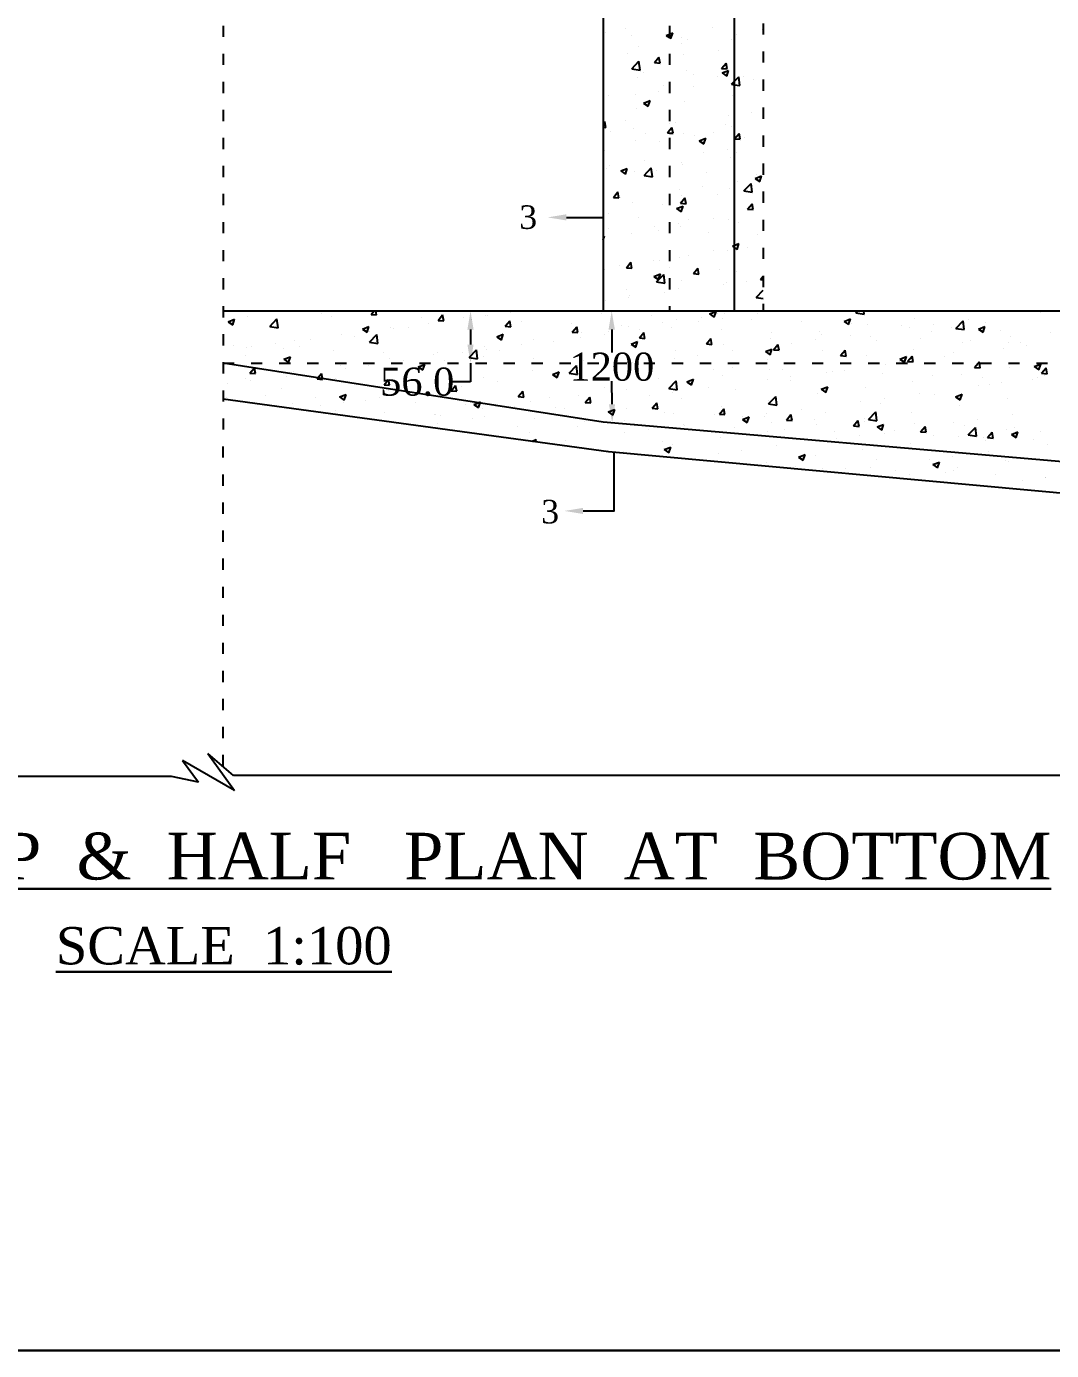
# Model space of a CAD drawing. Header units: millimetres. Extents: x -11858 to -3166, y -2910 to 2562.
# Drawn here: x -9889 to -8793, y -2910 to -1494 of the extents above; entities that cross this region are included whole.
import ezdxf

# ---------------------------------------------------------------- set-up
doc = ezdxf.new("R2010")
doc.units = ezdxf.units.MM
doc.header["$MEASUREMENT"] = 0
doc.linetypes.add('ACAD_ISO03W100', pattern=[30, 12, -18])
for name, color, linetype in [('DIM', 5, 'Continuous'), ('DOT LINE', 3, 'ACAD_ISO03W100'), ('DWG. LINE', 1, 'Continuous'), ('HATCH', 2, 'Continuous'), ('TEXT', 7, 'Continuous')]:
    doc.layers.add(name, color=color, linetype=linetype)
doc.layers.add('TITLE', color=7, linetype='Continuous', lineweight=30)
doc.styles.get("Standard").update_dxf_attribs({"font": 'TIMES.TTF', "height": 30})

msp = doc.modelspace()

# ---------------------------------------------------------------- linework, layer by layer
at = {"layer": 'DIM', "color": 5}
for p, q in [((-9414, -1818.5), (-9414, -1834.5)), ((-9262.9, -1818.5), (-9262.8, -1843.1)), ((-9414, -1854.5), (-9414, -1874.5)), ((-9414, -1874.5), (-9434, -1874.5)), ((-9262.6, -1898.3), (-9262.7, -1873.8))]:
    msp.add_line(p, q, dxfattribs=at)
at = {"layer": 'DIM'}
for points in [[(-9311.5, -1698.5), (-9272, -1698.5)], [(-9293.5, -2012.5), (-9260.5, -2012.5), (-9260.2, -1949.6)]]:
    msp.add_lwpolyline(points, dxfattribs=at)
for points in [[(-9311.5, -1701.8), (-9331.5, -1698.5), (-9311.5, -1695.2)], [(-9293.5, -2015.8), (-9313.5, -2012.5), (-9293.5, -2009.2)]]:
    msp.add_solid(points, dxfattribs=at)
at = {"layer": 'DIM', "color": 5}
for points in [[(-9417.3, -1818.5), (-9410.7, -1818.5), (-9414, -1798.5)], [(-9259.6, -1818.5), (-9266.3, -1818.5), (-9263, -1798.5)], [(-9417.3, -1834.5), (-9410.7, -1834.5), (-9414, -1854.5)], [(-9259.3, -1898.3), (-9265.9, -1898.3), (-9262.5, -1918.3)]]:
    msp.add_solid(points, dxfattribs=at)
at = {"layer": 'DOT LINE'}
for p, q in [((-9101, 39), (-9101, -1798.5)), ((-9678, -893.5), (-9679, -2285.6)), ((-9201, -893.5), (-9201, -1798.5)), ((-9678.7, -1854.5), (-8332.5, -1854.5))]:
    msp.add_line(p, q, dxfattribs=at)
at = {"layer": 'DWG. LINE'}
for p, q in [((-9272, 99), (-9272, -1798.5)), ((-9132, -893.5), (-9132, -1798.5)), ((-9678.7, -1798.5), (-8330.5, -1798.5)), ((-9272, -1917.5), (-9678.7, -1854.5)), ((-9678.7, -1892.5), (-9266.5, -1949)), ((-8671.5, -1969.5), (-9272, -1917.5)), ((-9266.5, -1949), (-8671.5, -2003.5)), ((-9666.5, -2311.5), (-9722, -2279.5)), ((-9722, -2279.5), (-9705, -2302.5)), ((-9667.5, -2295.5), (-9695, -2272)), ((-9695, -2272), (-9666.5, -2311.5)), ((-9734, -2296.5), (-10527.5, -2296.5)), ((-9705, -2302.5), (-9734, -2296.5)), ((-8688, -2295.5), (-9667.5, -2295.5))]:
    msp.add_line(p, q, dxfattribs=at)
at = {"layer": 'HATCH'}
for p, q in [((-9270, -1500.8), (-9270, -1500.8)), ((-9248.5, -1496.6), (-9248.5, -1496.6)), ((-9201, -1502.4), (-9197.6, -1501.1)), ((-9199.7, -1507.1), (-9197.6, -1501.1)), ((-9155.6, -1495.2), (-9155.6, -1495.2)), ((-9102.2, -1497.4), (-9102.2, -1497.4)), ((-9241.3, -1504.1), (-9241.3, -1504.1)), ((-9204.6, -1503.8), (-9201, -1502.4)), ((-9204.6, -1503.8), (-9201, -1506.2)), ((-9201, -1506.2), (-9199.7, -1507.1)), ((-9187.9, -1506.3), (-9187.9, -1506.3)), ((-9187.8, -1512.8), (-9187.8, -1512.8)), ((-9182.3, -1508.5), (-9182.3, -1508.5)), ((-9134.5, -1508.6), (-9134.5, -1508.6)), ((-9130.9, -1501.4), (-9130.9, -1501.4)), ((-9129.4, -1502.8), (-9129.4, -1502.8)), ((-9246.1, -1522.8), (-9246.1, -1522.8)), ((-9234.2, -1516), (-9234.2, -1516)), ((-9217.2, -1532.9), (-9212.4, -1527.2)), ((-9211.2, -1533.4), (-9212.4, -1527.2)), ((-9211.6, -1527.8), (-9211.6, -1527.8)), ((-9186.6, -1524.5), (-9186.6, -1524.5)), ((-9148.7, -1519.5), (-9148.7, -1519.5)), ((-9241.6, -1539.7), (-9233.9, -1531.5)), ((-9241.6, -1539.7), (-9232.7, -1541)), ((-9232.7, -1541), (-9233.9, -1531.5)), ((-9217.2, -1532.9), (-9211.2, -1533.4)), ((-9183.5, -1541.8), (-9183.5, -1541.8)), ((-9145.5, -1539.2), (-9140.7, -1533.4)), ((-9145.5, -1539.2), (-9139.5, -1539.7)), ((-9144.9, -1544), (-9137.9, -1541.4)), ((-9139.5, -1539.7), (-9140.7, -1533.4)), ((-9140, -1547.4), (-9137.9, -1541.4)), ((-9132.2, -1534.7), (-9132.2, -1534.7)), ((-9235.4, -1549.3), (-9235.4, -1549.3)), ((-9228.9, -1543.7), (-9228.9, -1543.7)), ((-9207.9, -1557.8), (-9207.9, -1557.8)), ((-9175.5, -1546), (-9175.5, -1546)), ((-9149.6, -1547.8), (-9149.6, -1547.8)), ((-9144.9, -1544), (-9140, -1547.4)), ((-9134.9, -1556.2), (-9132, -1553.2)), ((-9134.9, -1556.2), (-9132, -1556.7)), ((-9132, -1553.2), (-9127.1, -1548.1)), ((-9132, -1556.7), (-9126, -1557.6)), ((-9126, -1557.6), (-9127.1, -1548.1)), ((-9122.1, -1548.3), (-9122.1, -1548.3)), ((-9111.8, -1550.6), (-9111.8, -1550.6)), ((-9266.2, -1567.8), (-9266.2, -1567.8)), ((-9237.9, -1567.2), (-9237.9, -1567.2)), ((-9212.9, -1563.9), (-9212.9, -1563.9)), ((-9175, -1558.9), (-9175, -1558.9)), ((-9133.4, -1568), (-9133.4, -1568)), ((-9236.7, -1582.5), (-9236.7, -1582.5)), ((-9229, -1576.3), (-9222, -1573.6)), ((-9229, -1576.3), (-9224, -1579.7)), ((-9224, -1579.7), (-9222, -1573.6)), ((-9184.7, -1575), (-9184.7, -1575)), ((-9272, -1598.2), (-9270.2, -1596.1)), ((-9269.1, -1602.4), (-9270.2, -1596.1)), ((-9248.3, -1594.8), (-9248.3, -1594.8)), ((-9201.3, -1598.4), (-9201.3, -1598.4)), ((-9195, -1597.1), (-9195, -1597.1)), ((-9141.6, -1599.4), (-9141.6, -1599.4)), ((-9138.2, -1590), (-9138.2, -1590)), ((-9113.1, -1586.7), (-9113.1, -1586.7)), ((-9272, -1602.1), (-9269.1, -1602.4)), ((-9264.2, -1606.6), (-9264.2, -1606.6)), ((-9239.2, -1603.3), (-9239.2, -1603.3)), ((-9227.3, -1608.3), (-9227.3, -1608.3)), ((-9203.3, -1608.1), (-9201, -1605.3)), ((-9203.3, -1608.1), (-9201, -1608.3)), ((-9201, -1605.3), (-9198.5, -1602.4)), ((-9201, -1608.3), (-9197.4, -1608.6)), ((-9197.4, -1608.6), (-9198.5, -1602.4)), ((-9185.9, -1608.3), (-9185.9, -1608.3)), ((-9173.9, -1610.5), (-9173.9, -1610.5)), ((-9169.3, -1616.6), (-9162.3, -1613.9)), ((-9164.3, -1619.9), (-9162.3, -1613.9)), ((-9153.7, -1607.4), (-9153.7, -1607.4)), ((-9134.6, -1601.3), (-9134.6, -1601.3)), ((-9131.6, -1614.4), (-9126.8, -1608.7)), ((-9131.6, -1614.4), (-9125.6, -1614.9)), ((-9125.6, -1614.9), (-9126.8, -1608.7)), ((-9120.5, -1612.8), (-9120.5, -1612.8)), ((-9270.3, -1627.5), (-9270.3, -1627.5)), ((-9237.9, -1615.8), (-9237.9, -1615.8)), ((-9212, -1617.4), (-9212, -1617.4)), ((-9169.3, -1616.6), (-9164.3, -1619.9)), ((-9139.4, -1626.2), (-9139.4, -1626.2)), ((-9101.6, -1621.2), (-9101.6, -1621.2)), ((-9227.6, -1637.8), (-9227.6, -1637.8)), ((-9188, -1639.4), (-9188, -1639.4)), ((-9187.1, -1641.6), (-9187.1, -1641.6)), ((-9164.5, -1629.5), (-9164.5, -1629.5)), ((-9135.8, -1634.6), (-9135.8, -1634.6)), ((-9129.7, -1629.4), (-9129.7, -1629.4)), ((-9268.2, -1645.7), (-9268.2, -1645.7)), ((-9265.5, -1642.8), (-9265.5, -1642.8)), ((-9253.3, -1648.8), (-9246.3, -1646.1)), ((-9253.3, -1648.8), (-9248.3, -1652.2)), ((-9248.3, -1652.2), (-9246.3, -1646.1)), ((-9246.4, -1649.4), (-9246.4, -1649.4)), ((-9239.1, -1649.1), (-9239.1, -1649.1)), ((-9228.4, -1653.6), (-9220.6, -1645.5)), ((-9228.4, -1653.6), (-9219.5, -1655)), ((-9219.5, -1655), (-9220.6, -1645.5)), ((-9214.9, -1647.9), (-9214.9, -1647.9)), ((-9161.5, -1650.2), (-9161.5, -1650.2)), ((-9109.6, -1656.8), (-9102.6, -1654.1)), ((-9109.6, -1656.8), (-9104.6, -1660.2)), ((-9108.1, -1652.4), (-9108.1, -1652.4)), ((-9104.6, -1660.2), (-9102.6, -1654.1)), ((-9190.8, -1668.9), (-9190.8, -1668.9)), ((-9165.7, -1665.6), (-9165.7, -1665.6)), ((-9137, -1667.9), (-9137, -1667.9)), ((-9127.9, -1660.6), (-9127.9, -1660.6)), ((-9121.7, -1670.2), (-9113.9, -1662.1)), ((-9121.7, -1670.2), (-9112.8, -1671.6)), ((-9112.8, -1671.6), (-9113.9, -1662.1)), ((-9261.2, -1677.1), (-9256.4, -1671.3)), ((-9261.2, -1677.1), (-9255.2, -1677.6)), ((-9255.2, -1677.6), (-9256.4, -1671.3)), ((-9253.9, -1677.2), (-9253.9, -1677.2)), ((-9240.3, -1682.4), (-9240.3, -1682.4)), ((-9208.2, -1684.4), (-9208.2, -1684.4)), ((-9189.5, -1683.3), (-9184.6, -1677.6)), ((-9189.5, -1683.3), (-9183.5, -1683.9)), ((-9188.4, -1674.9), (-9188.4, -1674.9)), ((-9183.5, -1683.9), (-9184.6, -1677.6)), ((-9149.9, -1674.4), (-9149.9, -1674.4)), ((-9117.7, -1689.6), (-9112.9, -1683.9)), ((-9111.8, -1690.1), (-9112.9, -1683.9)), ((-9266.5, -1694.4), (-9266.5, -1694.4)), ((-9234.3, -1699), (-9234.3, -1699)), ((-9193.6, -1689.1), (-9186.6, -1686.4)), ((-9193.6, -1689.1), (-9188.6, -1692.4)), ((-9188.6, -1692.4), (-9186.6, -1686.4)), ((-9117.7, -1689.6), (-9111.8, -1690.1)), ((-9266.6, -1710.2), (-9266.6, -1710.2)), ((-9217.1, -1708.4), (-9217.1, -1708.4)), ((-9213.2, -1712.5), (-9213.2, -1712.5)), ((-9192, -1705.1), (-9192, -1705.1)), ((-9189.6, -1708.2), (-9189.6, -1708.2)), ((-9181, -1701.3), (-9181, -1701.3)), ((-9154.2, -1700.1), (-9154.2, -1700.1)), ((-9138.2, -1701.2), (-9138.2, -1701.2)), ((-9127.6, -1703.5), (-9127.6, -1703.5)), ((-9272, -1719.2), (-9270.6, -1718.6)), ((-9272, -1722.7), (-9270.6, -1718.6)), ((-9241.5, -1715.7), (-9241.5, -1715.7)), ((-9159.9, -1714.7), (-9159.9, -1714.7)), ((-9132, -1728.6), (-9126.9, -1726.6)), ((-9128.9, -1732.7), (-9126.9, -1726.6)), ((-9106.5, -1717), (-9106.5, -1717)), ((-9190.8, -1741.5), (-9190.8, -1741.5)), ((-9180.5, -1739.5), (-9180.5, -1739.5)), ((-9154, -1734.1), (-9154, -1734.1)), ((-9139.5, -1734.4), (-9139.5, -1734.4)), ((-9133.9, -1729.3), (-9132, -1728.6)), ((-9133.9, -1729.3), (-9132, -1730.6)), ((-9132, -1730.6), (-9128.9, -1732.7)), ((-9117.3, -1731.2), (-9117.3, -1731.2)), ((-9270.6, -1754.1), (-9270.6, -1754.1)), ((-9254.2, -1749.9), (-9254.2, -1749.9)), ((-9247.3, -1752.3), (-9242.5, -1746.5)), ((-9247.3, -1752.3), (-9241.3, -1752.8)), ((-9243.4, -1747.8), (-9243.4, -1747.8)), ((-9242.7, -1749), (-9242.7, -1749)), ((-9241.3, -1752.8), (-9242.5, -1746.5)), ((-9218.3, -1744.5), (-9218.3, -1744.5)), ((-9212.3, -1744.1), (-9212.3, -1744.1)), ((-9200.8, -1752.1), (-9200.8, -1752.1)), ((-9175.6, -1758.6), (-9170.8, -1752.8)), ((-9169.6, -1759.1), (-9170.8, -1752.8)), ((-9147.5, -1754.4), (-9147.5, -1754.4)), ((-9130, -1756), (-9130, -1756)), ((-9217.9, -1761.6), (-9210.9, -1758.9)), ((-9217.9, -1761.6), (-9213, -1764.9)), ((-9215.1, -1767.6), (-9207.3, -1759.5)), ((-9215.1, -1767.6), (-9206.2, -1769)), ((-9213, -1764.9), (-9210.9, -1758.9)), ((-9206.2, -1769), (-9207.3, -1759.5)), ((-9188.3, -1766), (-9188.3, -1766)), ((-9175.6, -1758.6), (-9169.6, -1759.1)), ((-9140.7, -1767.7), (-9140.7, -1767.7)), ((-9118.6, -1767.4), (-9118.6, -1767.4)), ((-9103.9, -1764.8), (-9101, -1761.4)), ((-9103.9, -1764.8), (-9101, -1765.1)), ((-9246.7, -1776), (-9246.7, -1776)), ((-9244.7, -1783.9), (-9244.7, -1783.9)), ((-9244, -1782.3), (-9244, -1782.3)), ((-9206.8, -1779), (-9206.8, -1779)), ((-9192, -1774.8), (-9192, -1774.8)), ((-9143.6, -1770.6), (-9143.6, -1770.6)), ((-9108.4, -1784.1), (-9101, -1776.4)), ((-9108.4, -1784.1), (-9101, -1785.3)), ((-9520.3, -1802.4), (-9517.1, -1798.5)), ((-9514.4, -1802.9), (-9515.2, -1798.5)), ((-9269.7, -1787.2), (-9269.7, -1787.2)), ((-9001.7, -1800.7), (-8999.6, -1798.5)), ((-8992.8, -1802.1), (-8993.2, -1798.5)), ((-9673.4, -1810.1), (-9666.4, -1807.4)), ((-9673.4, -1810.1), (-9668.4, -1813.4)), ((-9668.4, -1813.4), (-9666.4, -1807.4)), ((-9652.2, -1804.3), (-9652.2, -1804.3)), ((-9628.8, -1815.3), (-9621, -1807.2)), ((-9626.3, -1798.6), (-9626.3, -1798.6)), ((-9619.9, -1816.7), (-9621, -1807.2)), ((-9572.9, -1800.9), (-9572.9, -1800.9)), ((-9562.2, -1804.1), (-9562.2, -1804.1)), ((-9520.3, -1802.4), (-9514.4, -1802.9)), ((-9519.5, -1803.1), (-9519.5, -1803.1)), ((-9466.1, -1805.4), (-9466.1, -1805.4)), ((-9458.9, -1812.2), (-9458.9, -1812.2)), ((-9448.6, -1808.7), (-9443.8, -1802.9)), ((-9448.6, -1808.7), (-9442.6, -1809.2)), ((-9448.3, -1809.6), (-9448.3, -1809.6)), ((-9442.6, -1809.2), (-9443.8, -1802.9)), ((-9421.6, -1806.1), (-9421.6, -1806.1)), ((-9412.8, -1807.6), (-9412.8, -1807.6)), ((-9397.7, -1803.2), (-9397.7, -1803.2)), ((-9395.8, -1803.8), (-9395.8, -1803.8)), ((-9376.9, -1815), (-9372.1, -1809.2)), ((-9370.9, -1815.5), (-9372.1, -1809.2)), ((-9370.7, -1800.5), (-9370.7, -1800.5)), ((-9359.4, -1809.9), (-9359.4, -1809.9)), ((-9327.1, -1798.7), (-9327.1, -1798.7)), ((-9306, -1812.1), (-9306, -1812.1)), ((-9273.7, -1801), (-9273.7, -1801)), ((-9220.3, -1803.2), (-9220.3, -1803.2)), ((-9208.5, -1811), (-9208.5, -1811)), ((-9193.2, -1808.1), (-9193.2, -1808.1)), ((-9169.9, -1810.1), (-9169.9, -1810.1)), ((-9166.9, -1805.5), (-9166.9, -1805.5)), ((-9158.2, -1801.8), (-9151.2, -1799.2)), ((-9158.2, -1801.8), (-9153.3, -1805.2)), ((-9153.3, -1805.2), (-9151.2, -1799.2)), ((-9150.2, -1801), (-9150.2, -1801)), ((-9144.9, -1806.8), (-9144.9, -1806.8)), ((-9141.9, -1801), (-9141.9, -1801)), ((-9113.6, -1807.7), (-9113.6, -1807.7)), ((-9107, -1801.8), (-9107, -1801.8)), ((-9060.2, -1810), (-9060.2, -1810)), ((-9014.5, -1809.9), (-9007.5, -1807.2)), ((-9014.5, -1809.9), (-9009.6, -1813.2)), ((-9009.6, -1813.2), (-9007.5, -1807.2)), ((-9006.8, -1812.2), (-9006.8, -1812.2)), ((-9001.7, -1800.7), (-8992.8, -1802.1)), ((-8938.8, -1807), (-8938.8, -1807)), ((-8895, -1817.2), (-8887.2, -1809.1)), ((-8886.1, -1818.6), (-8887.2, -1809.1)), ((-8886.9, -1799.5), (-8886.9, -1799.5)), ((-8881.2, -1808.1), (-8881.2, -1808.1)), ((-8862.7, -1810.6), (-8862.7, -1810.6)), ((-8818.1, -1799.7), (-8818.1, -1799.7)), ((-8804.4, -1800.6), (-8804.4, -1800.6)), ((-9628.8, -1815.3), (-9619.9, -1816.7)), ((-9620.5, -1814.1), (-9620.5, -1814.1)), ((-9551.5, -1824.2), (-9551.5, -1824.2)), ((-9538.3, -1826.1), (-9538.3, -1826.1)), ((-9529.7, -1818.1), (-9522.7, -1815.4)), ((-9529.7, -1818.1), (-9524.7, -1821.4)), ((-9524.7, -1821.4), (-9522.7, -1815.4)), ((-9522, -1831.9), (-9514.3, -1823.8)), ((-9521.8, -1820.4), (-9521.8, -1820.4)), ((-9513.1, -1833.3), (-9514.3, -1823.8)), ((-9499.6, -1816.7), (-9499.6, -1816.7)), ((-9496.8, -1817.1), (-9496.8, -1817.1)), ((-9479.9, -1816.1), (-9479.9, -1816.1)), ((-9386, -1826.1), (-9379, -1823.4)), ((-9386, -1826.1), (-9381, -1829.4)), ((-9381, -1829.5), (-9379, -1823.4)), ((-9376.9, -1815), (-9370.9, -1815.5)), ((-9305.2, -1821.2), (-9300.3, -1815.5)), ((-9305.2, -1821.2), (-9299.2, -1821.8)), ((-9299.2, -1821.8), (-9300.3, -1815.5)), ((-9296, -1826.7), (-9296, -1826.7)), ((-9295.7, -1822), (-9295.7, -1822)), ((-9271, -1823.4), (-9271, -1823.4)), ((-9266.8, -1821), (-9266.8, -1821)), ((-9252.6, -1814.4), (-9252.6, -1814.4)), ((-9245.2, -1815.6), (-9245.2, -1815.6)), ((-9233.4, -1827.5), (-9228.6, -1821.8)), ((-9233.1, -1818.4), (-9233.1, -1818.4)), ((-9227.5, -1828), (-9228.6, -1821.8)), ((-9199.2, -1816.6), (-9199.2, -1816.6)), ((-9145.9, -1818.9), (-9145.9, -1818.9)), ((-9092.5, -1821.2), (-9092.5, -1821.2)), ((-9040.7, -1820.4), (-9040.7, -1820.4)), ((-9039.1, -1823.4), (-9039.1, -1823.4)), ((-9007.3, -1824.7), (-9007.3, -1824.7)), ((-8989.3, -1813.4), (-8989.3, -1813.4)), ((-8985.7, -1825.7), (-8985.7, -1825.7)), ((-8953.4, -1814.5), (-8953.4, -1814.5)), ((-8944.1, -1816.3), (-8944.1, -1816.3)), ((-8921, -1820.6), (-8921, -1820.6)), ((-8919.1, -1813), (-8919.1, -1813)), ((-8900, -1816.7), (-8900, -1816.7)), ((-8895, -1817.2), (-8886.1, -1818.6)), ((-8870.8, -1817.9), (-8863.8, -1815.2)), ((-8870.8, -1817.9), (-8865.8, -1821.2)), ((-8865.8, -1821.2), (-8863.8, -1815.2)), ((-8846.6, -1819), (-8846.6, -1819)), ((-8836.7, -1825.7), (-8836.7, -1825.7)), ((-8793.3, -1821.3), (-8793.3, -1821.3)), ((-9667.3, -1836), (-9667.3, -1836)), ((-9653.4, -1837.6), (-9653.4, -1837.6)), ((-9647.9, -1837), (-9647.9, -1837)), ((-9622.8, -1833.7), (-9622.8, -1833.7)), ((-9613.9, -1838.3), (-9613.9, -1838.3)), ((-9602, -1830.6), (-9602, -1830.6)), ((-9596.6, -1836.1), (-9596.6, -1836.1)), ((-9585, -1828.8), (-9585, -1828.8)), ((-9560.5, -1840.5), (-9560.5, -1840.5)), ((-9522, -1831.9), (-9513.1, -1833.3)), ((-9415.3, -1848.4), (-9407.5, -1840.3)), ((-9406.4, -1849.8), (-9407.5, -1840.3)), ((-9399, -1836.5), (-9399, -1836.5)), ((-9397, -1840), (-9397, -1840)), ((-9359.2, -1835), (-9359.2, -1835)), ((-9347, -1829), (-9347, -1829)), ((-9325.1, -1831.1), (-9325.1, -1831.1)), ((-9242.3, -1834.1), (-9235.3, -1831.4)), ((-9242.3, -1834.1), (-9237.3, -1837.5)), ((-9237.3, -1837.5), (-9235.3, -1831.4)), ((-9233.4, -1827.5), (-9227.5, -1828)), ((-9161.7, -1833.8), (-9156.9, -1828)), ((-9161.7, -1833.8), (-9155.7, -1834.3)), ((-9155.7, -1834.3), (-9156.9, -1828)), ((-9143.1, -1834.3), (-9143.1, -1834.3)), ((-9098.6, -1842.1), (-9091.6, -1839.4)), ((-9093.6, -1845.5), (-9091.6, -1839.4)), ((-9092.6, -1827.9), (-9092.6, -1827.9)), ((-9090, -1840.1), (-9085.2, -1834.3)), ((-9090, -1840.1), (-9084, -1840.6)), ((-9084, -1840.6), (-9085.2, -1834.3)), ((-9070.2, -1832.9), (-9070.2, -1832.9)), ((-9045.1, -1829.6), (-9045.1, -1829.6)), ((-9037.6, -1840.7), (-9037.6, -1840.7)), ((-9018.3, -1846.3), (-9013.4, -1840.6)), ((-9012.3, -1846.9), (-9013.4, -1840.6)), ((-8979.3, -1830.7), (-8979.3, -1830.7)), ((-8940, -1840.3), (-8940, -1840.3)), ((-8932.3, -1827.9), (-8932.3, -1827.9)), ((-8888.1, -1832.8), (-8888.1, -1832.8)), ((-8878.9, -1830.2), (-8878.9, -1830.2)), ((-8844.4, -1839.2), (-8844.4, -1839.2)), ((-8838.7, -1832.6), (-8838.7, -1832.6)), ((-8825.6, -1832.4), (-8825.6, -1832.4)), ((-8819.3, -1835.9), (-8819.3, -1835.9)), ((-9654.9, -1846.1), (-9654.9, -1846.1)), ((-9613.7, -1850.3), (-9606.7, -1847.6)), ((-9613.7, -1850.3), (-9608.7, -1853.7)), ((-9608.7, -1853.7), (-9606.7, -1847.7)), ((-9507.1, -1842.8), (-9507.1, -1842.8)), ((-9500.8, -1849.9), (-9500.8, -1849.9)), ((-9485.2, -1851.6), (-9485.2, -1851.6)), ((-9453.7, -1845), (-9453.7, -1845)), ((-9449.5, -1842.9), (-9449.5, -1842.9)), ((-9441.7, -1851.1), (-9441.7, -1851.1)), ((-9422.1, -1843.3), (-9422.1, -1843.3)), ((-9415.3, -1848.4), (-9406.4, -1849.8)), ((-9400.4, -1847.3), (-9400.4, -1847.3)), ((-9383.4, -1841.1), (-9383.4, -1841.1)), ((-9347, -1849.5), (-9347, -1849.5)), ((-9293.6, -1851.8), (-9293.6, -1851.8)), ((-9246.4, -1848.9), (-9246.4, -1848.9)), ((-9240.2, -1854), (-9240.2, -1854)), ((-9196.2, -1849.5), (-9196.2, -1849.5)), ((-9194.4, -1841.4), (-9194.4, -1841.4)), ((-9171.2, -1846.2), (-9171.2, -1846.2)), ((-9133.3, -1841.2), (-9133.3, -1841.2)), ((-9098.6, -1842.1), (-9093.6, -1845.5)), ((-9096, -1850.7), (-9096, -1850.7)), ((-9041.9, -1853.7), (-9041.9, -1853.7)), ((-9018.3, -1846.3), (-9012.3, -1846.9)), ((-8990.5, -1846.7), (-8990.5, -1846.7)), ((-8955.4, -1852.6), (-8955.4, -1852.6)), ((-8954.8, -1850.1), (-8947.8, -1847.4)), ((-8954.8, -1850.1), (-8949.9, -1853.5)), ((-8949.9, -1853.5), (-8947.8, -1847.4)), ((-8946.5, -1852.6), (-8941.7, -1846.9)), ((-8946.5, -1852.6), (-8940.6, -1853.1)), ((-8945.4, -1852.5), (-8945.4, -1852.5)), ((-8940.6, -1853.1), (-8941.7, -1846.9)), ((-8907.5, -1847.5), (-8907.5, -1847.5)), ((-8897, -1842.6), (-8897, -1842.6)), ((-8874.8, -1858.9), (-8871.1, -1854.5)), ((-8871.1, -1854.5), (-8870, -1853.1)), ((-8869.7, -1854.5), (-8870, -1853.1)), ((-8868.8, -1859.4), (-8869.7, -1854.5)), ((-9649.9, -1865.1), (-9645.4, -1859.7)), ((-9649.9, -1865.1), (-9643.9, -1865.6)), ((-9645.4, -1859.7), (-9645.1, -1859.3)), ((-9645, -1859.7), (-9645.1, -1859.3)), ((-9643.9, -1865.6), (-9645, -1859.7)), ((-9611.3, -1868.2), (-9611.3, -1868.2)), ((-9603.3, -1863.8), (-9603.3, -1863.8)), ((-9577.2, -1870.2), (-9573.4, -1865.6)), ((-9572.4, -1871), (-9573.4, -1865.6)), ((-9552.8, -1857.4), (-9552.8, -1857.4)), ((-9548.1, -1859.9), (-9548.1, -1859.9)), ((-9523.1, -1856.6), (-9523.1, -1856.6)), ((-9500.1, -1861.1), (-9500.1, -1861.1)), ((-9470, -1858.3), (-9463, -1855.7)), ((-9470, -1858.3), (-9465, -1861.7)), ((-9465, -1861.7), (-9463, -1855.7)), ((-9348.2, -1862.3), (-9348.2, -1862.3)), ((-9326.3, -1866.4), (-9319.3, -1863.7)), ((-9326.3, -1866.4), (-9321.3, -1869.7)), ((-9322.3, -1866.1), (-9322.3, -1866.1)), ((-9321.3, -1869.7), (-9319.3, -1863.7)), ((-9308.6, -1865), (-9300.8, -1856.9)), ((-9308.6, -1865), (-9299.7, -1866.4)), ((-9299.7, -1866.4), (-9300.8, -1856.9)), ((-9297.3, -1862.8), (-9297.3, -1862.8)), ((-9296.9, -1855.3), (-9296.9, -1855.3)), ((-9259.4, -1857.8), (-9259.4, -1857.8)), ((-9186.8, -1856.3), (-9186.8, -1856.3)), ((-9154.3, -1860.7), (-9154.3, -1860.7)), ((-9144.3, -1867.6), (-9144.3, -1867.6)), ((-9133.5, -1858.6), (-9133.5, -1858.6)), ((-9093.8, -1861.2), (-9093.8, -1861.2)), ((-9080.1, -1860.8), (-9080.1, -1860.8)), ((-9071.5, -1869.1), (-9071.5, -1869.1)), ((-9033.6, -1864.1), (-9033.6, -1864.1)), ((-9026.7, -1863.1), (-9026.7, -1863.1)), ((-9013.7, -1862.6), (-9013.7, -1862.6)), ((-8973.3, -1865.3), (-8973.3, -1865.3)), ((-8970.4, -1855.8), (-8970.4, -1855.8)), ((-8919.9, -1867.6), (-8919.9, -1867.6)), ((-8889.3, -1866.1), (-8889.3, -1866.1)), ((-8874.8, -1858.9), (-8868.8, -1859.4)), ((-8837.9, -1859), (-8837.9, -1859)), ((-8811.1, -1858.1), (-8804.1, -1855.4)), ((-8811.1, -1858.1), (-8806.2, -1861.5)), ((-8806.2, -1861.5), (-8804.1, -1855.4)), ((-8803.1, -1865.2), (-8798.3, -1859.4)), ((-8803.1, -1865.2), (-8797.1, -1865.7)), ((-8800.5, -1867.6), (-8800.5, -1867.6)), ((-8797.1, -1865.7), (-8798.3, -1859.4)), ((-9674.2, -1876.5), (-9674.2, -1876.5)), ((-9654.6, -1870.9), (-9654.6, -1870.9)), ((-9649.1, -1873.2), (-9649.1, -1873.2)), ((-9616.7, -1881.1), (-9616.7, -1881.1)), ((-9578.2, -1871.3), (-9577.2, -1870.2)), ((-9578.2, -1871.3), (-9572.2, -1871.9)), ((-9572.2, -1871.9), (-9572.4, -1871)), ((-9558.4, -1871.1), (-9558.4, -1871.1)), ((-9506.5, -1877.6), (-9501.6, -1871.9)), ((-9506.5, -1877.6), (-9500.5, -1878.1)), ((-9502, -1883.2), (-9502, -1883.2)), ((-9500.5, -1878.1), (-9501.6, -1871.9)), ((-9450.7, -1876.2), (-9450.7, -1876.2)), ((-9448.4, -1882.7), (-9448.4, -1882.7)), ((-9434.7, -1883.9), (-9429.9, -1878.2)), ((-9428.8, -1884.4), (-9429.9, -1878.2)), ((-9423.3, -1879.4), (-9423.3, -1879.4)), ((-9400.2, -1869.8), (-9400.2, -1869.8)), ((-9385.5, -1874.4), (-9385.5, -1874.4)), ((-9270.9, -1880.7), (-9270.9, -1880.7)), ((-9247.6, -1882.1), (-9247.6, -1882.1)), ((-9212.6, -1870.7), (-9212.6, -1870.7)), ((-9201.9, -1881.5), (-9194.1, -1873.4)), ((-9201.9, -1881.5), (-9193, -1882.9)), ((-9195.7, -1874.6), (-9195.7, -1874.6)), ((-9193, -1882.9), (-9194.1, -1873.4)), ((-9182.6, -1874.4), (-9175.6, -1871.7)), ((-9182.6, -1874.4), (-9177.6, -1877.7)), ((-9177.6, -1877.7), (-9175.6, -1871.7)), ((-9159.6, -1880.7), (-9159.6, -1880.7)), ((-9130.3, -1882.6), (-9130.3, -1882.6)), ((-9096.5, -1872.4), (-9096.5, -1872.4)), ((-9072, -1872.6), (-9072, -1872.6)), ((-9038.9, -1882.4), (-9031.9, -1879.7)), ((-9038.9, -1882.4), (-9033.9, -1885.7)), ((-9033.9, -1885.7), (-9031.9, -1879.7)), ((-8991.7, -1880), (-8991.7, -1880)), ((-8941.2, -1873.6), (-8941.2, -1873.6)), ((-8870.7, -1878.6), (-8870.7, -1878.6)), ((-8866.5, -1869.8), (-8866.5, -1869.8)), ((-8858.9, -1877.6), (-8858.9, -1877.6)), ((-8845.6, -1875.3), (-8845.6, -1875.3)), ((-8813.2, -1872.1), (-8813.2, -1872.1)), ((-8807.8, -1870.3), (-8807.8, -1870.3)), ((-9675, -1891.1), (-9675, -1891.1)), ((-9633.4, -1889.4), (-9633.4, -1889.4)), ((-9604.5, -1897.1), (-9604.5, -1897.1)), ((-9580, -1891.6), (-9580, -1891.6)), ((-9554, -1890.6), (-9547, -1887.9)), ((-9554, -1890.6), (-9549.1, -1894)), ((-9554, -1890.7), (-9554, -1890.7)), ((-9549.4, -1896), (-9549.4, -1896)), ((-9549.1, -1894), (-9547, -1887.9)), ((-9526.6, -1893.9), (-9526.6, -1893.9)), ((-9511.5, -1891), (-9511.5, -1891)), ((-9473.2, -1896.1), (-9473.2, -1896.1)), ((-9434.7, -1883.9), (-9428.8, -1884.4)), ((-9410.3, -1898.6), (-9405.6, -1896.8)), ((-9405.6, -1896.8), (-9403.3, -1895.9)), ((-9405.3, -1902), (-9403.7, -1897.1)), ((-9403.7, -1897.1), (-9403.3, -1895.9)), ((-9363, -1890.2), (-9358.2, -1884.4)), ((-9363, -1890.2), (-9357, -1890.7)), ((-9357, -1890.7), (-9358.2, -1884.4)), ((-9349.5, -1895.6), (-9349.5, -1895.6)), ((-9329.2, -1890.7), (-9329.2, -1890.7)), ((-9298.1, -1888.5), (-9298.1, -1888.5)), ((-9291.3, -1896.4), (-9286.5, -1890.7)), ((-9291.3, -1896.4), (-9285.3, -1897)), ((-9285.3, -1897), (-9286.5, -1890.7)), ((-9285.7, -1897.3), (-9285.7, -1897.3)), ((-9222.5, -1889), (-9222.5, -1889)), ((-9219.6, -1902.7), (-9214.7, -1897)), ((-9213.6, -1903.3), (-9214.7, -1897)), ((-9197.5, -1885.7), (-9197.5, -1885.7)), ((-9188.6, -1892.7), (-9188.6, -1892.7)), ((-9095.1, -1898.1), (-9087.4, -1890)), ((-9095, -1894.5), (-9095, -1894.5)), ((-9086.3, -1899.5), (-9087.4, -1890)), ((-9043.1, -1887), (-9043.1, -1887)), ((-8996.7, -1895.2), (-8996.7, -1895.2)), ((-8975.5, -1897.6), (-8975.5, -1897.6)), ((-8971.7, -1891.9), (-8971.7, -1891.9)), ((-8933.8, -1886.9), (-8933.8, -1886.9)), ((-8917.2, -1887.6), (-8917.2, -1887.6)), ((-8895.2, -1890.4), (-8888.2, -1887.7)), ((-8895.2, -1890.4), (-8890.2, -1893.7)), ((-8890.2, -1893.7), (-8888.2, -1887.7)), ((-8839.2, -1892.3), (-8839.2, -1892.3)), ((-9574.4, -1899.3), (-9574.4, -1899.3)), ((-9558.9, -1905), (-9558.9, -1905)), ((-9505.5, -1907.3), (-9505.5, -1907.3)), ((-9452.1, -1909.6), (-9452.1, -1909.6)), ((-9451.9, -1909.5), (-9451.9, -1909.5)), ((-9445.9, -1910.7), (-9445.9, -1910.7)), ((-9419.8, -1898.4), (-9419.8, -1898.4)), ((-9410.3, -1898.6), (-9405.3, -1902)), ((-9401.4, -1903.1), (-9401.4, -1903.1)), ((-9398.8, -1911.8), (-9398.8, -1911.8)), ((-9387.6, -1900.7), (-9387.6, -1900.7)), ((-9366.5, -1900.6), (-9366.5, -1900.6)), ((-9348.6, -1905.6), (-9348.6, -1905.6)), ((-9323.6, -1902.3), (-9323.6, -1902.3)), ((-9313.1, -1902.9), (-9313.1, -1902.9)), ((-9266.6, -1906.6), (-9259.6, -1903.9)), ((-9266.6, -1906.6), (-9261.6, -1910)), ((-9261.6, -1910), (-9259.6, -1903.9)), ((-9259.7, -1905.1), (-9259.7, -1905.1)), ((-9247, -1902.7), (-9247, -1902.7)), ((-9219.6, -1902.7), (-9213.6, -1903.2)), ((-9206.3, -1907.4), (-9206.3, -1907.4)), ((-9196.9, -1907.9), (-9196.9, -1907.9)), ((-9152.9, -1909.7), (-9152.9, -1909.7)), ((-9147.8, -1909), (-9143, -1903.3)), ((-9147.8, -1909), (-9141.9, -1909.5)), ((-9145.5, -1900.9), (-9145.5, -1900.9)), ((-9141.9, -1909.5), (-9143, -1903.3)), ((-9122.8, -1911.8), (-9122.8, -1911.8)), ((-9097.8, -1908.5), (-9097.8, -1908.5)), ((-9095.1, -1898.1), (-9086.3, -1899.5)), ((-9076.1, -1915.3), (-9071.3, -1909.5)), ((-9070.1, -1915.8), (-9071.3, -1909.5)), ((-9059.9, -1903.5), (-9059.9, -1903.5)), ((-9033.8, -1907.6), (-9033.8, -1907.6)), ((-8988.4, -1914.7), (-8980.6, -1906.5)), ((-8979.5, -1916), (-8980.6, -1906.5)), ((-8942.4, -1906.8), (-8942.4, -1906.8)), ((-8890.5, -1899.3), (-8890.5, -1899.3)), ((-8834.1, -1909.8), (-8834.1, -1909.8)), ((-9503.2, -1916.5), (-9503.2, -1916.5)), ((-9449.6, -1918.9), (-9449.6, -1918.9)), ((-9411.8, -1913.9), (-9411.8, -1913.9)), ((-9363.6, -1922.7), (-9363.6, -1922.7)), ((-9345.4, -1914.1), (-9345.4, -1914.1)), ((-9305.3, -1912.7), (-9305.3, -1912.7)), ((-9299.3, -1921.8), (-9299.3, -1921.8)), ((-9292, -1916.3), (-9292, -1916.3)), ((-9248.8, -1915.4), (-9248.8, -1915.4)), ((-9238.6, -1918.6), (-9238.6, -1918.6)), ((-9223.8, -1925.1), (-9223.8, -1925.1)), ((-9185.9, -1920.1), (-9185.9, -1920.1)), ((-9185.2, -1920.8), (-9185.2, -1920.8)), ((-9131.8, -1923.1), (-9131.8, -1923.1)), ((-9122.9, -1914.6), (-9115.9, -1911.9)), ((-9122.9, -1914.6), (-9117.9, -1918)), ((-9117.9, -1918), (-9115.9, -1911.9)), ((-9099.5, -1911.9), (-9099.5, -1911.9)), ((-9092.1, -1917.6), (-9092.1, -1917.6)), ((-9078.5, -1925.3), (-9078.5, -1925.3)), ((-9076.1, -1915.3), (-9070.1, -1915.8)), ((-9046.2, -1914.2), (-9046.2, -1914.2)), ((-9044.3, -1920.3), (-9044.3, -1920.3)), ((-9004.4, -1921.6), (-8999.6, -1915.8)), ((-9004.4, -1921.6), (-8998.4, -1922.1)), ((-8998.4, -1922.1), (-8999.6, -1915.8)), ((-8993, -1913.2), (-8993, -1913.2)), ((-8992.8, -1916.4), (-8992.8, -1916.4)), ((-8988.4, -1914.7), (-8979.5, -1916)), ((-8979.2, -1922.6), (-8972.2, -1919.9)), ((-8979.2, -1922.6), (-8974.2, -1926)), ((-8974.2, -1926), (-8972.2, -1919.9)), ((-8939.4, -1918.7), (-8939.4, -1918.7)), ((-8932.7, -1927.8), (-8927.8, -1922.1)), ((-8926.7, -1928.4), (-8927.8, -1922.1)), ((-8897, -1918.1), (-8897, -1918.1)), ((-8886, -1920.9), (-8886, -1920.9)), ((-8881.7, -1931.2), (-8873.9, -1923.1)), ((-8872.8, -1932.6), (-8873.9, -1923.1)), ((-8871.9, -1914.8), (-8871.9, -1914.8)), ((-8840.4, -1925.6), (-8840.4, -1925.6)), ((-8832.6, -1923.2), (-8832.6, -1923.2)), ((-9350.7, -1928.9), (-9350.7, -1928.9)), ((-9347.9, -1937.8), (-9343.6, -1936.2)), ((-9344.3, -1938.3), (-9343.6, -1936.2)), ((-9312, -1936.7), (-9312, -1936.7)), ((-9248.9, -1928.4), (-9248.9, -1928.4)), ((-9208.8, -1937.7), (-9208.8, -1937.7)), ((-9150.4, -1927.7), (-9150.4, -1927.7)), ((-9146.7, -1934.2), (-9146.7, -1934.2)), ((-9096.2, -1927.8), (-9096.2, -1927.8)), ((-9025.1, -1927.6), (-9025.1, -1927.6)), ((-9023, -1934.7), (-9023, -1934.7)), ((-8998, -1931.4), (-8998, -1931.4)), ((-8971.7, -1929.9), (-8971.7, -1929.9)), ((-8960.1, -1926.4), (-8960.1, -1926.4)), ((-8943.7, -1940.1), (-8943.7, -1940.1)), ((-8932.7, -1927.8), (-8926.7, -1928.3)), ((-8918.3, -1932.1), (-8918.3, -1932.1)), ((-8891.7, -1932.6), (-8891.7, -1932.6)), ((-8881.7, -1931.2), (-8872.8, -1932.6)), ((-8864.9, -1934.4), (-8864.9, -1934.4)), ((-8863, -1937.3), (-8863, -1937.3)), ((-8860.9, -1934.1), (-8856.1, -1928.4)), ((-8860.9, -1934.1), (-8855, -1934.6)), ((-8855, -1934.6), (-8856.1, -1928.4)), ((-8835.5, -1930.6), (-8828.5, -1928)), ((-8835.5, -1930.6), (-8830.5, -1934)), ((-8830.5, -1934), (-8828.5, -1928)), ((-8811.5, -1936.6), (-8811.5, -1936.6)), ((-8804.7, -1927.3), (-8804.7, -1927.3)), ((-9267.1, -1947.7), (-9267.1, -1947.7)), ((-9250, -1948.7), (-9250, -1948.7)), ((-9206.9, -1946.9), (-9199.9, -1944.2)), ((-9206.9, -1946.9), (-9201.9, -1950.2)), ((-9201.9, -1950.2), (-9199.9, -1944.2)), ((-9198.1, -1941.2), (-9198.1, -1941.2)), ((-9149.1, -1951.3), (-9149.1, -1951.3)), ((-9124.1, -1948), (-9124.1, -1948)), ((-9086.2, -1943), (-9086.2, -1943)), ((-9063.2, -1954.9), (-9056.2, -1952.2)), ((-9058.2, -1958.2), (-9056.2, -1952.2)), ((-9045.5, -1953.6), (-9045.5, -1953.6)), ((-8994.2, -1946.5), (-8994.2, -1946.5)), ((-8921.3, -1947.3), (-8921.3, -1947.3)), ((-8898.2, -1954.2), (-8898.2, -1954.2)), ((-8860.4, -1949.2), (-8860.4, -1949.2)), ((-8797.2, -1940.9), (-8797.2, -1940.9)), ((-9097.5, -1961.1), (-9097.5, -1961.1)), ((-9066.1, -1965), (-9066.1, -1965)), ((-9063.2, -1954.9), (-9058.2, -1958.2)), ((-9037.9, -1967.3), (-9037.9, -1967.3)), ((-9012.7, -1967.3), (-9012.7, -1967.3)), ((-8986.4, -1965.8), (-8986.4, -1965.8)), ((-8979.6, -1957.3), (-8979.6, -1957.3)), ((-8923.3, -1957.5), (-8923.3, -1957.5)), ((-8919.5, -1962.9), (-8912.5, -1960.2)), ((-8919.5, -1962.9), (-8914.5, -1966.3)), ((-8914.5, -1966.3), (-8912.5, -1960.2)), ((-8892.9, -1965.9), (-8892.9, -1965.9)), ((-8841.6, -1958.9), (-8841.6, -1958.9)), ((-8839, -1959.2), (-8839, -1959.2)), ((-9024.3, -1970.8), (-9024.3, -1970.8)), ((-8959.3, -1969.5), (-8959.3, -1969.5)), ((-8944.9, -1973.4), (-8944.9, -1973.4)), ((-8905.9, -1971.8), (-8905.9, -1971.8)), ((-8897.3, -1969.2), (-8897.3, -1969.2)), ((-8852.5, -1974), (-8852.5, -1974)), ((-8823.5, -1980.4), (-8823.5, -1980.4)), ((-8799.1, -1976.3), (-8799.1, -1976.3)), ((-8798.5, -1977.1), (-8798.5, -1977.1))]:
    msp.add_line(p, q, dxfattribs=at)
at = {"layer": 'TITLE'}
msp.add_line((-11858.5, -2910.5), (-3177, -2910.5), dxfattribs=at)

# ---------------------------------------------------------------- texts
at = {"layer": 'DIM', "color": 4, "char_height": 30, "attachment_point": 5}
for s, insert in [('\\A1;1200', (-9262.8, -1858.4)), ('\\A1;56.0', (-9471, -1874.5))]:
    msp.add_mtext(s, dxfattribs=dict(at, insert=insert))
at = {"layer": 'TEXT'}
for p in [(-9361.8, -1710.8), (-9338.3, -2025.8)]:
    msp.add_text('3', height=25.2, dxfattribs=at).set_placement(p)
at = {"layer": 'TITLE'}
for s, height, p in [('%%UHALF  PLAN  AT  TOP  &  HALF   PLAN  AT  BOTTOM', 50, (-10624.2, -2406.7)), ('%%USCALE  1:100', 40, (-9857.5, -2497.5))]:
    msp.add_text(s, height=height, dxfattribs=at).set_placement(p)

doc.saveas('drawing.dxf')
